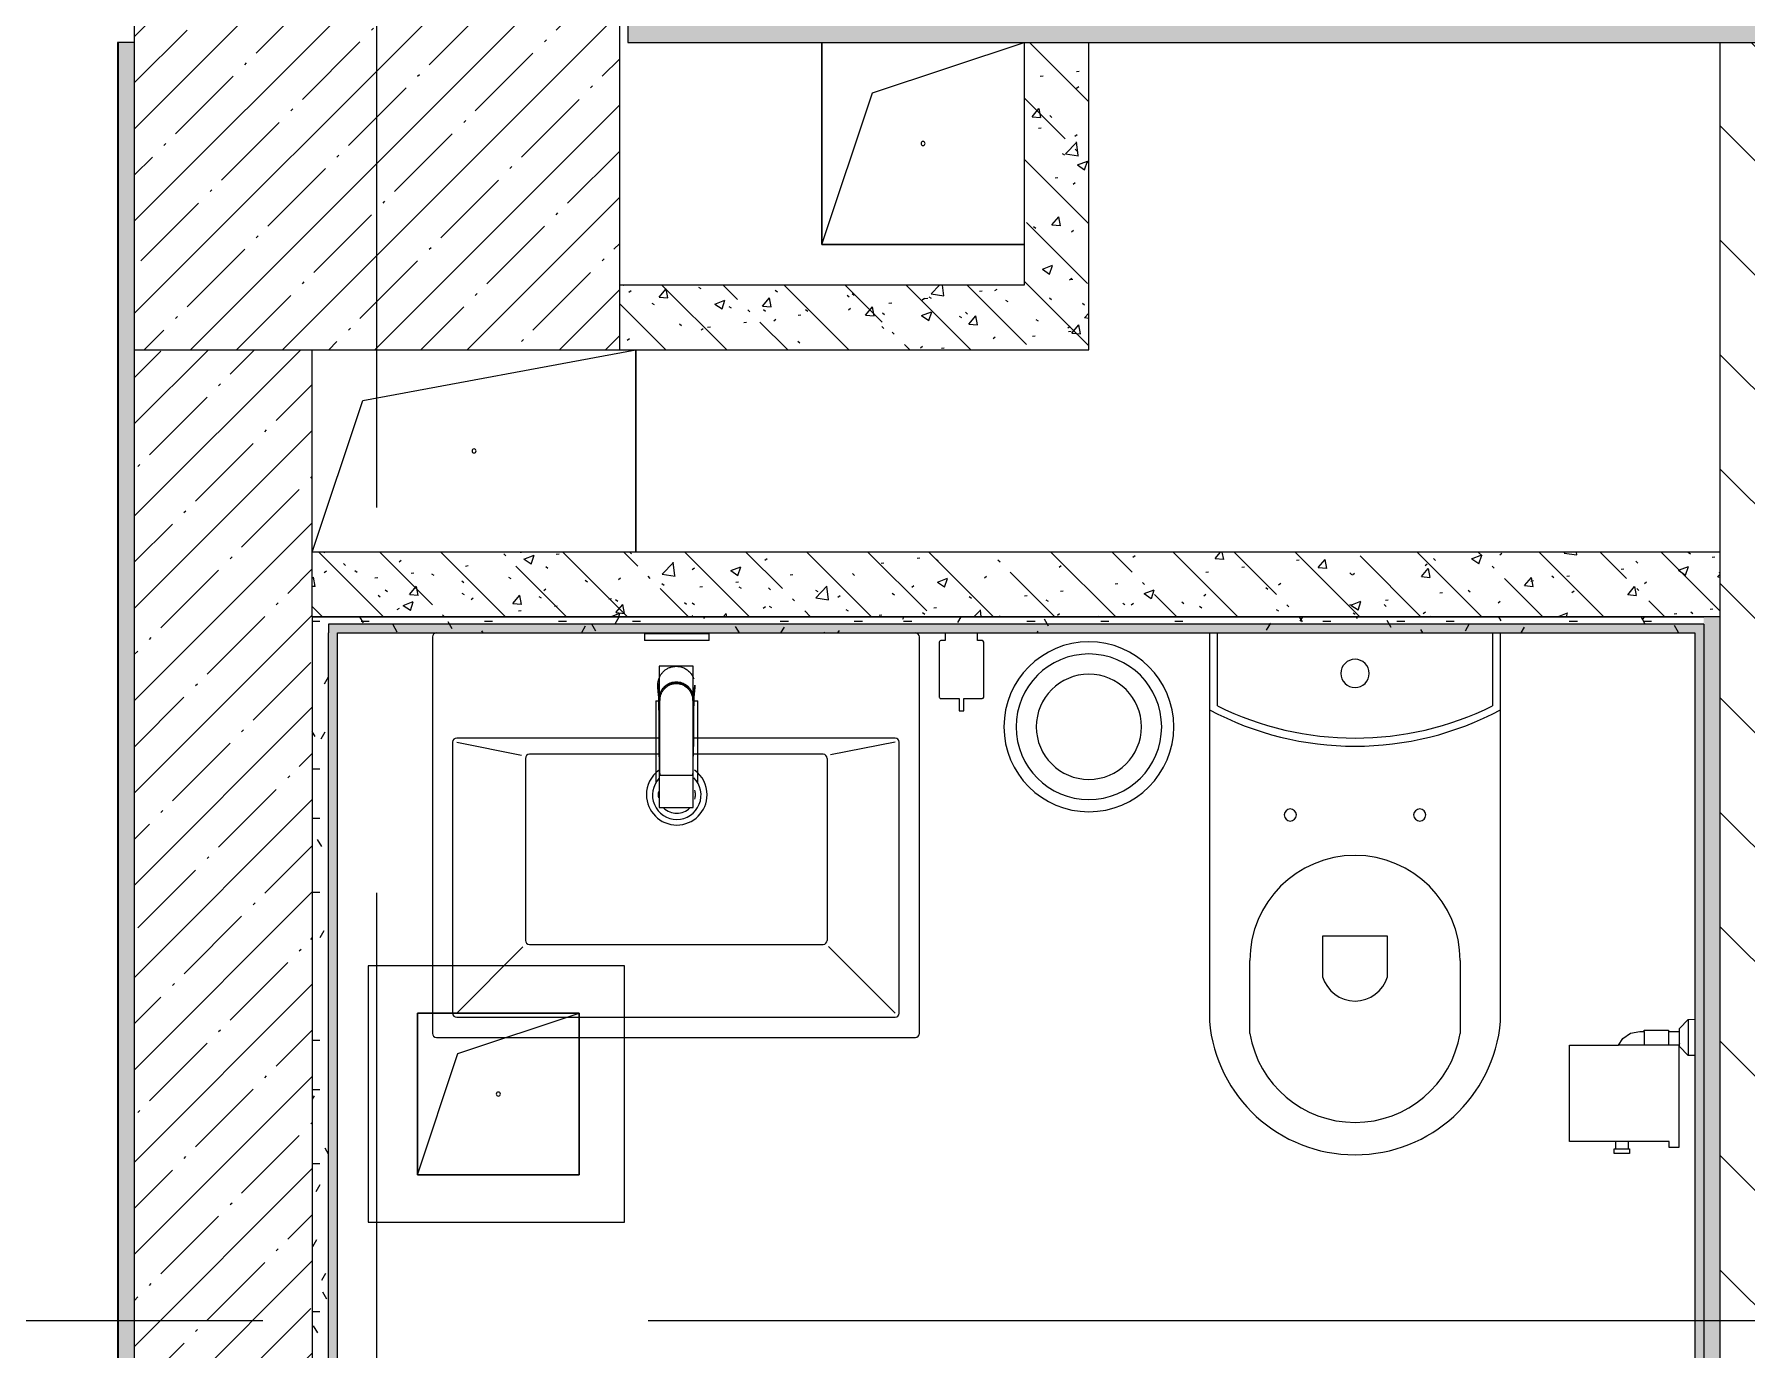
# Model space of a CAD drawing. Header units: millimetres. Extents: x -2766 to 205613, y -8553 to 29000.
# Drawn here: x 13586 to 15703, y 13364 to 14990 of the extents above; entities that cross this region are included whole.
import ezdxf

# ---------------------------------------------------------------- set-up
doc = ezdxf.new("R2010")
doc.units = ezdxf.units.MM
doc.linetypes.add('Осевая', pattern=[3175, 635, -476.25, 1587.5, -476.25])
for name, color, linetype, lineweight in [('0-1', 7, 'Continuous', 9), ('A-DETL-GENF', 7, 'Continuous', 9), ('A-GENM', 7, 'Continuous', 9), ('A-WALL', 7, 'Continuous', 9), ('I-WALL', 7, 'Continuous', 9), ('P-SANR-FIXT-2', 7, 'Continuous', 13), ('S-COLS', 7, 'Continuous', 9), ('Оси-2', 7, 'Осевая', 9)]:
    doc.layers.add(name, color=color, linetype=linetype, lineweight=lineweight)
for name, color, linetype, lineweight, true_color in [('A-WALL-1', 9, 'Continuous', 9, 0x808080), ('A-WALL-FNSH-1', 9, 'Continuous', 9, 0x808080), ('P-SANR-FIXT-1', 9, 'Continuous', 13, 0x808080)]:
    doc.layers.add(name, color=color, linetype=linetype, lineweight=lineweight, true_color=true_color)
pattern_1 = [(45, (0, 0), (-57.02463, 57.02463), []), (45, (57.025, 0), (-57.02463, 57.02463), [100.806, -20.161, 3.353, -16.808])]
pattern_2 = [(135, (0, 0), (-75.43415, -75.43415), [106.68, -17.78, 3.556, -17.78]), (135, (0, 75.39), (-75.43415, -75.43415), []), (50, (0, 0), (127.5292, -11.1576), [13.335, -146.685]), (355, (0, 0), (-24.6697, 133.74), [10.668, -117.348]), (100.451, (10.63, -0.93), (102.8597, 122.5818), [11.333, -124.663]), (46.184, (0, 35.56), (189.7552, -29.4304), [20.002, -220.027]), (96.636, (15.81, 33.1), (166.1822, 173.1996), [17, -186.995]), (351.184, (0, 35.56), (166.184, 173.1976), [16.002, -176.022]), (21, (17.78, 26.67), (106.13027, -71.58603), [13.335, -146.685]), (326, (17.78, 26.67), (43.2619, 128.93175), [10.668, -117.348]), (71.451, (26.62, 20.7), (149.392, 57.34505), [11.333, -124.663]), (37.5, (0, 0), (2.16223, 59.18836), [3.353, -112.573, 3.353, -115.773, -117.792]), (37.5, (0, 0), (2.16223, 59.18836), [-235.052, 3.353, -114.44]), (7.5, (0, 0), (46.77386, 70.12615), [3.353, -64.567, 3.353, -109.906, -44.894]), (7.5, (0, 0), (46.77386, 70.12615), [-181.178, 3.353, -41.542]), (327.5, (-39.65, 0), (94.91367, -4.01009), [3.353, -41.097, 3.353, -135.331, -184.023]), (327.5, (-39.65, 0), (94.91367, -4.01009), [-183.134, 3.353, -180.67]), (317.5, (-57.43, 0), (103.69057, 17.79882), [3.353, -54.432, 3.353, -88.748, -130.683]), (317.5, (-57.43, 0), (103.69057, 17.79882), [-149.885, 3.353, -127.33])]
pattern_3 = [(0, (0, 0), (121.92, 30.48), [10.058, -81.382, 10.058, -81.382, -487.68]), (0, (0, 0), (121.92, 30.48), [-182.88, 10.058, -172.822, 10.058, -81.382, -213.36]), (0, (0, 0), (121.92, 30.48), [-457.2, 10.058, -50.902, 10.058, -142.342]), (120, (45.72, 15.24), (-87.356454, 90.345817), [10.058, -81.382, 10.058, -81.382, -487.68]), (120, (45.72, 15.24), (-87.356454, 90.345817), [-182.88, 10.058, -172.822, 10.058, -81.382, -213.36]), (120, (45.72, 15.24), (-87.356454, 90.345817), [-457.2, 10.058, -50.902, 10.058, -142.342]), (240, (60.96, 76.2), (-34.563546, -120.825817), [10.058, -81.382, 10.058, -81.382, -487.68]), (240, (60.96, 76.2), (-34.563546, -120.825817), [-182.88, 10.058, -172.822, 10.058, -81.382, -213.36]), (240, (60.96, 76.2), (-34.563546, -120.825817), [-457.2, 10.058, -50.902, 10.058, -142.342])]

# ---------------------------------------------------------------- blocks, each defined once
blk = doc.blocks.new('BSC_Колонна _Прямоугольная - 600х600-V3-План расстановки мебели и оборудования 2 этажа в осях 1-12')
at = {"layer": 'S-COLS'}
h = blk.add_hatch(dxfattribs=at)
h.set_pattern_fill('FP_5', color=256, style=0, pattern_type=2)
h.set_pattern_definition([(45, (-14010, -14900), (-57.02463, 57.02463), []), (45, (-13952.975, -14900), (-57.02463, 57.02463), [100.806, -20.161, 3.353, -16.808])])
h.paths.add_polyline_path([(-300, -300), (300, -300), (300, 300), (-300, 300), (-300, -58.1)])
for p, q in [((-300, 300), (-300, -300)), ((300, 300), (-299.7, 300)), ((300, -300), (300, 300)), ((-300, -300), (300, -300))]:
    blk.add_line(p, q, dxfattribs=at)
blk = doc.blocks.new('GM_Отверстие прямоугольное _в плите_ - Отверстие-21611859-План расстановки мебели и оборудования 2 этажа в осях 1-12')
at = {"layer": 'A-GENM'}
for p, q in [((-100, -100), (-100, 100)), ((-100, 100), (100, 100)), ((100, 100), (-100, 100)), ((-100, 100), (-100, -100)), ((-50, 50), (100, 100)), ((100, 100), (100, -100)), ((100, -100), (100, 100)), ((-100, -100), (-50, 50)), ((100, -100), (-100, -100)), ((-100, -100), (100, -100))]:
    blk.add_line(p, q, dxfattribs=at)
for start, end in [(360, 180), (180, 360)]:
    blk.add_arc((0, 0), 2.5, start, end, dxfattribs=at)
blk = doc.blocks.new('GM_Отверстие прямоугольное _в плите_ - Отверстие-V62-План расстановки мебели и оборудования 2 этажа в осях 1-12')
at = {"layer": 'A-GENM'}
for p, q in [((-137.5, 62.5), (200, 125)), ((200, 125), (200, -125)), ((200, -125), (200, 125)), ((-200, -125), (-137.5, 62.5))]:
    blk.add_line(p, q, dxfattribs=at)
for start, end in [(360, 180), (180, 360)]:
    blk.add_arc((0, 0), 2.5, start, end, dxfattribs=at)
blk = doc.blocks.new('GM_Отверстие прямоугольное _в плите_ - Отверстие-21605184-План расстановки мебели и оборудования 2 этажа в осях 1-12')
at = {"layer": 'A-GENM'}
for p, q in [((-125, -125), (-125, 125)), ((-125, 125), (-125, -125)), ((-62.5, 62.5), (125, 125)), ((-125, -125), (-62.5, 62.5)), ((125, -125), (-125, -125)), ((-125, -125), (125, -125))]:
    blk.add_line(p, q, dxfattribs=at)
for start, end in [(360, 180), (180, 360)]:
    blk.add_arc((0, 0), 2.5, start, end, dxfattribs=at)
blk = doc.blocks.new('Plumbing_Drainage_hansgrohe_56248XXX-RainDrain-Point-Complete-set-po - 800 Stainless Steel Optic-30807005-План расстановки мебели и оборудования 2 этажа в осях 1-12')
at = {"layer": 'P-SANR-FIXT-1'}
for p, q in [((158.5, 158.5), (-158.5, 158.5)), ((-158.5, 158.5), (-158.5, -158.5)), ((158.5, -158.5), (158.5, 158.5)), ((-158.5, -158.5), (158.5, -158.5))]:
    blk.add_line(p, q, dxfattribs=at)
blk = doc.blocks.new('WC Seat_2 with Cistern-Wall Based - 640 x 360mm-30721024-План расстановки мебели и оборудования 2 этажа в осях 1-12')
at = {"layer": 'P-SANR-FIXT-1'}
for p, q in [((-5, 410.5), (-5, 500.5)), ((255, 500.5), (255, 410.5)), ((-55, 485.5), (-55, 100.5)), ((305, 100.5), (305, 485.5)), ((85, 430.5), (85, 380.5)), ((165, 380.5), (165, 430.5)), ((85, 380.5), (165, 380.5)), ((-55, 100.5), (-55, 5.5)), ((-45, 5.5), (-45, 95.6)), ((295, 95.6), (295, 5.5)), ((305, 5.5), (305, 100.5))]:
    blk.add_line(p, q, dxfattribs=at)
for centre, radius, start, end in [((125, 469.8), 180.7, 4.9791, 175.0209), ((125, 478.7), 131.8, 9.5273, 170.4727), ((125, 418.8), 41.7, 16.2602, 163.7398), ((125, 410.5), 130, 180, 360), ((45, 230.5), 7.5, 0, 180), ((205, 230.5), 7.5, 0, 180), ((45, 230.5), 7.5, 180, 360), ((205, 230.5), 7.5, 180, 360), ((125, -237), 382.5, 61.9275, 118.0725), ((125, -247), 382.5, 63.6122, 116.3878), ((125, 55.5), 17.5, 0, 180), ((125, 55.5), 17.5, 180, 360)]:
    blk.add_arc(centre, radius, start, end, dxfattribs=at)
blk = doc.blocks.new('Sanitary_Toilet-Accessories_Gessi_Wall-mounted-paper-roll-holder-65449 - Chrome-30913797-План расстановки мебели и оборудования 2 этажа в осях 1-12')
at = {"layer": 'A-DETL-GENF'}
for p, q in [((15620, 13761), (15631, 13772.4)), ((15620, 13757.5), (15620, 13761)), ((15631, 13772.4), (15639, 13772.5)), ((15631, 13772.4), (15631, 13727.6)), ((15484.2, 13621.5), (15484.2, 13740.5)), ((15484.2, 13740.5), (15544.6, 13740.5)), ((15544.6, 13740.5), (15550.1, 13748.9)), ((15620, 13740.5), (15544.6, 13740.5)), ((15550.1, 13748.9), (15559.7, 13755.3)), ((15559.7, 13755.3), (15571, 13757.5)), ((15571, 13757.5), (15576.5, 13757.5)), ((15576.5, 13757.5), (15576.5, 13759)), ((15576.5, 13759), (15606.5, 13759)), ((15576.5, 13757.5), (15576.5, 13740.5)), ((15606.5, 13759), (15606.5, 13757.5)), ((15606.5, 13757.5), (15606.5, 13740.5)), ((15606.5, 13757.5), (15620, 13757.5)), ((15620, 13742.5), (15619.2, 13740.5)), ((15619.2, 13740.5), (15619.2, 13614)), ((15620, 13740.5), (15620, 13759)), ((15620, 13739), (15620, 13742.5)), ((15631, 13727.6), (15620, 13739)), ((15639, 13727.5), (15631, 13727.6)), ((15541.5, 13621.5), (15484.2, 13621.5)), ((15539.5, 13606.5), (15539.5, 13612.5)), ((15539.5, 13612.5), (15541.5, 13612.5)), ((15556.5, 13621.5), (15541.5, 13621.5)), ((15541.5, 13612.5), (15541.5, 13621.5)), ((15541.5, 13612.5), (15556.5, 13612.5)), ((15607.2, 13621.5), (15556.5, 13621.5)), ((15556.5, 13621.5), (15556.5, 13612.5)), ((15556.5, 13612.5), (15558.5, 13612.5)), ((15558.5, 13612.5), (15558.5, 13606.5)), ((15607.2, 13614), (15607.2, 13621.5)), ((15619.2, 13614), (15607.2, 13614)), ((15558.5, 13606.5), (15539.5, 13606.5))]:
    blk.add_line(p, q, dxfattribs=at)
blk = doc.blocks.new('мусорная корзина - Round_ Metal-30590745-План расстановки мебели и оборудования 2 этажа в осях 1-12')
at = {"layer": 'P-SANR-FIXT-1'}
for radius, start, end in [(105, 0, 180), (90, 360, 180), (65, 0, 180), (105, 180, 360), (90, 180, 360), (65, 180, 360)]:
    blk.add_arc((0, 0), radius, start, end, dxfattribs=at)
blk = doc.blocks.new('сифон - Для раковины-V152-План расстановки мебели и оборудования 2 этажа в осях 1-12')
at = {"layer": 'P-SANR-FIXT-1'}
for p, q in [((116.7, 26), (15, 26)), ((116.7, 26), (116.7, 22.5)), ((200, 40), (191.1, 40)), ((191.1, -40), (191.1, 40)), ((200, 40), (200, -40)), ((116.7, -21.1), (116.7, -26)), ((15, -26), (116.7, -26)), ((191.1, -40), (200, -40))]:
    blk.add_line(p, q, dxfattribs=at)
for start, end in [(46.114, 180), (180, 315.7284)]:
    blk.add_arc((0, 0), 30, start, end, dxfattribs=at)
blk = doc.blocks.new('раковина - 400 x 500mm-V153-План расстановки мебели и оборудования 2 этажа в осях 1-12')
at = {"layer": 'P-SANR-FIXT-1'}
for p, q in [((-249.5, -5), (-249.5, -495)), ((352.5, -495), (352.5, -5)), ((-224.5, -135), (-224.5, -470)), ((31, -130), (-219.5, -130)), ((-219.5, -135), (-139.5, -151)), ((322.5, -130), (73.5, -130)), ((322.5, -135), (242.8, -150.5)), ((327.5, -470), (327.5, -135)), ((-134.5, -155), (-134.5, -380)), ((-126, -150), (-129.5, -150)), ((31, -150), (-126, -150)), ((233.5, -150), (73.5, -150)), ((238.5, -155), (238.5, -380)), ((-219.5, -470), (-137.6, -388.1)), ((-129.5, -385), (233.5, -385)), ((322.5, -470), (240.2, -387.7)), ((-219.5, -475), (322.5, -475)), ((-244.5, -500), (347.5, -500))]:
    blk.add_line(p, q, dxfattribs=at)
for centre, radius, start, end in [((-244.5, -5), 5, 90, 180), ((347.5, -5), 5, 0, 90), ((-219.5, -135), 5, 90, 180), ((322.5, -135), 5, 0, 90), ((-129.5, -155), 5, 90, 180), ((233.5, -155), 5, 0, 90), ((52.6, -199.9), 37.5, 127.0599, 180), ((52.6, -199.9), 37.5, 360, 53.9994), ((52.6, -199.9), 37.5, 180, 360), ((52.6, -199.9), 23, 170.0836, 180), ((52.6, -199.9), 23, 180, 189.9158), ((52.6, -199.9), 23, 360, 13.604), ((52.6, -199.9), 23, 346.396, 360), ((52.6, -199.9), 23, 225, 315), ((-129.5, -380), 5, 180, 270), ((233.5, -380), 5, 270, 360), ((-219.5, -470), 5, 180, 270), ((322.5, -470), 5, 270, 0), ((-244.5, -495), 5, 180, 270), ((347.5, -495), 5, 270, 0)]:
    blk.add_arc(centre, radius, start, end, dxfattribs=at)
blk = doc.blocks.new('смеситель для раковины - Default-V154-План расстановки мебели и оборудования 2 этажа в осях 1-12')
at = {"layer": '0-1'}
for p, q in [((21, 151.6), (-21, 151.6)), ((20.3, 111.8), (-20.3, 111.8)), ((-22.8, 2.9), (-21.7, 15.4)), ((-20.7, 17.2), (-20.7, 16.7)), ((-20.3, 19.4), (-20.3, 15.8)), ((20.3, 15.8), (20.3, 19.4)), ((20.8, 16.7), (20.8, 17.2))]:
    blk.add_line(p, q, dxfattribs=at)
at = {"layer": '0-1', "flags": 128}
for points in [[(-21, 151.3), (-21, 147.9), (-21, 145.7), (-21, 145.2), (-21, 144.9), (-21, 144.8), (-21, 144.7), (-21, 144.7)], [(21, 89.1), (21, 88.6), (21, 88.3), (21, 88.3)], [(21.7, 15.4), (22.3, 8.3), (22.8, 2.9)]]:
    blk.add_lwpolyline(points, dxfattribs=at)
at = {"layer": 'P-SANR-FIXT-1'}
for p, q in [((21, 151.6), (-21, 151.6)), ((-21, 151.6), (-21, -23)), ((21, -23), (21, 151.6)), ((-20.3, 111.8), (-20.3, 111.8)), ((-20.3, 111.8), (-20.3, 109.7)), ((20.3, 109.7), (20.3, 111.8)), ((20.3, 111.8), (20.3, 111.8)), ((-21, -23), (21, -23))]:
    blk.add_line(p, q, dxfattribs=at)
at = {"layer": 'P-SANR-FIXT-1', "flags": 128}
for points in [[(-21, 144), (-21, 91), (-21, 37.9)], [(21, 37.9), (21, 91), (21, 144)], [(-20.3, 19.4), (-20.3, 60.2), (-20.3, 109.7)], [(20.3, 109.7), (20.3, 60.2), (20.3, 19.4)], [(21, 17.1), (21, 22.3), (21, 27.5), (21, 32.7), (21, 37.9)], [(-20.3, 15.8), (-20.3, 17.1), (-20.3, 18.4)], [(20.3, 18.4), (20.3, 17.1), (20.3, 15.8)], [(21, 15.1), (21, 15.6), (21, 16.1), (21, 16.6), (21, 17.1)], [(22.9, -1.8), (22.4, 2.9), (22, 7.6), (21.5, 12.3), (21.1, 17.1)], [(21.1, 17.1), (21.5, 12.3), (22, 7.6), (22.4, 2.9), (22.9, -1.8)]]:
    blk.add_lwpolyline(points, dxfattribs=at)
at = {"layer": 'P-SANR-FIXT-1'}
for centre, major_axis, ratio, start_param, end_param in [((-9809.3, 72.1), (-9788.3, 0.5), 0.986286, 3.135948, 3.138103), ((0, 17.2), (20.8, 0), 0.98634, 3.060685, 3.141593), ((0, 17.2), (20.8, 0), 0.98634, 3.141593, 3.395551), ((0, 17.2), (20.8, 0), 0.98634, 3.707105, 3.769911), ((0, 17.2), (20.8, 0), 0.98634, 5.654867, 5.717635), ((0, 17.2), (-20.8, 0), 0.98634, 2.887544, 3.141593), ((0, 17.2), (20.8, 0), 0.98634, 0, 0.080911), ((0, 17.2), (20.8, 0), 0.98634, 4.154533, 5.270098)]:
    blk.add_ellipse(centre, major_axis=major_axis, ratio=ratio, start_param=start_param, end_param=end_param, dxfattribs=at)
for points, knots in [([(-21, 151.6), (-21, 151.7), (-21, 151.5), (-21, 150.5), (-21, 148.7), (-21, 146.9), (-21, 145.2), (-21, 144.4), (-21, 144)], [0.4444444, 0.4444444, 0.4444444, 0.4444444, 0.5555556, 0.6666667, 0.7777778, 0.8888889, 0.9444444, 1, 1, 1, 1]), ([(21, 144), (21, 144.4), (21, 145.2), (21, 146.9), (21, 148.7), (21, 150.5), (21, 151.5), (21, 151.7), (21, 151.6)], [0, 0, 0, 0, 0.0555556, 0.1111111, 0.2222222, 0.3333333, 0.4444444, 0.5555556, 0.5555556, 0.5555556, 0.5555556]), ([(-21.8, 13.9), (-21.8, 14.6), (-21.7, 16.1), (-21.6, 18.9), (-21.5, 22.1), (-21.5, 25.2), (-21.4, 27.9), (-21.4, 30), (-21.4, 31.8), (-21.3, 33.4), (-21.3, 34.5), (-21.3, 35.6), (-21.3, 37), (-21.3, 38.7), (-21.2, 41), (-21.2, 44.2), (-21.2, 48.8), (-21.1, 54.3), (-21.1, 59.3), (-21.1, 63.2), (-21.1, 66.1), (-21.1, 68.8), (-21.1, 72.5), (-21, 78.9), (-21, 84.5), (-21, 88.1)], [0, 0, 0, 0, 0.083333, 0.166667, 0.25, 0.333333, 0.375, 0.416667, 0.458333, 0.479167, 0.5, 0.520833, 0.541667, 0.583333, 0.625, 0.666667, 0.708333, 0.75, 0.791667, 0.8125, 0.833333, 0.854167, 0.875, 0.916667, 1, 1, 1, 1]), ([(21, 88.1), (21, 84.5), (21, 78.9), (21.1, 72.5), (21.1, 68.8), (21.1, 66.1), (21.1, 63.2), (21.1, 59.3), (21.2, 54.3), (21.2, 48.8), (21.2, 44.2), (21.3, 41), (21.3, 38.7), (21.3, 37), (21.3, 35.6), (21.3, 34.5), (21.3, 33.4), (21.4, 31.8), (21.4, 30), (21.4, 27.9), (21.5, 25.2), (21.5, 22.1), (21.6, 18.9), (21.7, 16.1), (21.8, 14.6), (21.8, 13.9)], [0, 0, 0, 0, 0.083333, 0.125, 0.145833, 0.166667, 0.1875, 0.208333, 0.25, 0.291667, 0.333333, 0.375, 0.416667, 0.458333, 0.479167, 0.5, 0.520833, 0.541667, 0.583333, 0.625, 0.666667, 0.75, 0.833333, 0.916667, 1, 1, 1, 1]), ([(-21.5, 13.5), (-21.5, 12.9), (-21.6, 11.7), (-21.9, 9.3), (-22.1, 7.6), (-22.4, 5.3), (-22.6, 3), (-22.8, 1.4), (-22.9, 0.3)], [0.2127116, 0.2127116, 0.2127116, 0.2127116, 0.3, 0.4, 0.6, 0.7, 0.8, 1, 1, 1, 1]), ([(-22.6, 3.6), (-22.6, 3.8), (-22.5, 4.4), (-22.4, 5.5), (-22.3, 6.9), (-22.2, 8.4), (-22, 10.9), (-21.9, 12.9), (-21.8, 13.9)], [0.3178487, 0.3178487, 0.3178487, 0.3178487, 0.375, 0.5, 0.625, 0.75, 0.875, 1, 1, 1, 1]), ([(21, 15.1), (20.9, 14), (20.5, 11.7), (19.3, 8.5), (17.6, 5.5), (14.8, 1.9), (11.1, -0.9), (6.8, -2.8), (3.4, -3.6), (0, -3.8), (-4.5, -3.5), (-10.1, -1.7), (-14.7, 1.9), (-17.6, 5.5), (-19.3, 8.4), (-20.5, 11.7), (-20.9, 13.9), (-21, 15)], [0, 0, 0, 0, 0.055556, 0.111111, 0.166667, 0.222222, 0.333333, 0.388889, 0.444444, 0.5, 0.555556, 0.666667, 0.777778, 0.833333, 0.888889, 0.944444, 1, 1, 1, 1]), ([(20.3, 19.4), (20.3, 18.2), (20.2, 15.9), (19.3, 12.3), (18, 9.6), (16.8, 7.5), (15.7, 6), (14.5, 4.7), (12.8, 3), (10.4, 1.2), (7.1, -0.4), (2.4, -1.7), (-2.5, -1.7), (-7.1, -0.4), (-10.9, 1.5), (-13.6, 3.7), (-15.4, 5.7), (-16.5, 7.1), (-17.7, 9), (-18.9, 11.5), (-20, 15), (-20.3, 17.7), (-20.3, 19.4)], [0, 0, 0, 0, 0.055556, 0.111111, 0.166667, 0.194444, 0.222222, 0.25, 0.277778, 0.333333, 0.388889, 0.444444, 0.555556, 0.611111, 0.666667, 0.75, 0.770833, 0.791667, 0.833333, 0.875, 0.916667, 1, 1, 1, 1]), ([(20.3, 15.8), (20.3, 13.7), (19.8, 10.7), (17.9, 6.9), (16.3, 4.7), (14.8, 3.1), (13, 1.5), (11.1, 0.2), (9, -0.8), (7.3, -1.5), (5.5, -2), (3.6, -2.4), (1.4, -2.7), (-0.9, -2.7), (-3.3, -2.5), (-5.5, -2), (-7.7, -1.3), (-9.8, -0.4), (-11.7, 0.6), (-13.5, 1.9), (-15.1, 3.4), (-16.9, 5.4), (-19.5, 9.5), (-20.3, 13.2), (-20.3, 15.8)], [0, 0, 0, 0, 0.111111, 0.166667, 0.222222, 0.25, 0.277778, 0.333333, 0.361111, 0.388889, 0.416667, 0.444444, 0.479167, 0.513889, 0.548611, 0.583333, 0.618056, 0.652778, 0.6875, 0.722222, 0.756944, 0.791667, 0.861111, 1, 1, 1, 1]), ([(21.1, 19.2), (21.3, 18.6), (21.7, 16.8), (21.8, 15.1), (21.8, 13.9)], [0.8206896, 0.8206896, 0.8206896, 0.8206896, 0.8888889, 1, 1, 1, 1]), ([(21.1, 17.1), (21.1, 16.7), (21.2, 16), (21.3, 15), (21.4, 13.9), (21.6, 12.5), (21.8, 10.8), (22, 8.7), (22.2, 6.9), (22.4, 5.5), (22.5, 4.5), (22.6, 3.4), (22.7, 2.4), (22.8, 1.5), (22.9, 0.8), (22.9, 0.4), (22.9, 0.3)], [0, 0, 0, 0, 0.0625, 0.125, 0.1875, 0.25, 0.375, 0.5, 0.625, 0.6875, 0.75, 0.8125, 0.875, 0.9375, 0.96875, 1, 1, 1, 1]), ([(21.8, 13.9), (21.8, 13.3), (21.9, 11.9), (22, 10), (22.2, 8.4), (22.2, 7.3), (22.3, 6.4), (22.4, 5.2), (22.6, 3.7), (22.8, 2), (22.9, 0.8), (22.9, 0.3)], [0, 0, 0, 0, 0.083333, 0.166667, 0.25, 0.333333, 0.416667, 0.5, 0.666667, 0.833333, 1, 1, 1, 1]), ([(22.1, 7), (22.2, 6.5), (22.8, 4.3), (23, 2), (22.9, 0.3)], [0.8, 0.8, 0.8, 0.8, 0.85, 1, 1, 1, 1]), ([(22.9, -1.8), (22.6, -4.5), (21.7, -8.2), (19.1, -12.8), (16.7, -15.9), (13.7, -18.5), (10.4, -20.6), (6.8, -22.1), (3.4, -22.8), (0.5, -23), (-2.9, -22.9), (-6.8, -22.1), (-10.7, -20.5), (-13.4, -18.7), (-15.3, -17.2), (-17, -15.4), (-19, -12.9), (-20.6, -10.1), (-21.5, -8), (-21.7, -7.4)], [0, 0, 0, 0, 0.1111111, 0.1666667, 0.2222222, 0.2777778, 0.3333333, 0.3888889, 0.4444444, 0.4791667, 0.5138889, 0.5833333, 0.6527778, 0.6875, 0.7222222, 0.7569444, 0.7916667, 0.8611111, 0.8888889, 0.8888889, 0.8888889, 0.8888889])]:
    blk.add_open_spline(points, degree=3, knots=knots, dxfattribs=at)
for points in [[(21, 37.9), (21, 36.1), (21, 32.7), (21.1, 27.5), (21.1, 22.3), (21.1, 18.8), (21.1, 17.1)], [(-22.9, 0.3), (-23, 2.1), (-22.8, 3.8), (-22.4, 5.5)], [(-21.8, 13.9), (-21.8, 15.7), (-21.5, 17.5), (-21.1, 19.2)], [(-21.1, 17.1), (-21.2, 16.5), (-21.3, 15.4), (-21.4, 14.3), (-21.5, 13.7)], [(-21.1, 17.1), (-21.1, 16.7), (-21.1, 16), (-21, 15.3), (-21, 15)], [(21.1, 17.1), (21.1, 16.7), (21.1, 16.1), (21, 15.4), (21, 15.1)], [(22.9, 0.3), (22.8, 1.7), (22.5, 4.5), (22, 8.7), (21.5, 12.9), (21.2, 15.7), (21.1, 17.1)], [(22.9, 0.3), (22.9, -0.1), (22.9, -0.4), (22.9, -0.8)]]:
    blk.add_open_spline(points, degree=3, dxfattribs=at)
blk = doc.blocks.new('TOY_Диспансер мыло - Дозатор Elegance new 11654 019001 хром-V155-План расстановки мебели и оборудования 2 этажа в осях 1-12')
at = {"layer": 'A-GENM'}
for p, q in [((127.9, 106.1), (122.2, 106.1)), ((122.2, 106.1), (122.2, 91.2)), ((127.9, 91.2), (127.9, 106.1)), ((97.5, 89.2), (97.5, 21.5)), ((122.2, 91.2), (99.5, 91.2)), ((150.5, 91.2), (127.9, 91.2)), ((152.5, 21.5), (152.5, 89.2)), ((99.5, 19.5), (105, 19.5)), ((105, 19.5), (105, 10)), ((145, 10), (145, 19.5)), ((145, 19.5), (150.5, 19.5))]:
    blk.add_line(p, q, dxfattribs=at)
for centre, start, end in [((99.5, 89.2), 90, 180), ((150.5, 89.2), 360, 90), ((99.5, 21.5), 180, 270), ((150.5, 21.5), 270, 0)]:
    blk.add_arc(centre, 2, start, end, dxfattribs=at)

msp = doc.modelspace()

# ---------------------------------------------------------------- hatches: boundary and pattern name
at = {"layer": 'I-WALL'}
h = msp.add_hatch(dxfattribs=at)
h.set_pattern_fill('FP_15', color=256, style=0, pattern_type=2)
h.set_pattern_definition(pattern_1)
h.paths.add_polyline_path([(30790, 14980), (30790, 15200), (30610, 15200), (30610, 14980), (30667.2, 14980)])
h.paths.add_polyline_path([(30010, 14980), (30010, 15200), (26410, 15200), (26410, 14980), (28011.6, 14980)])
h.paths.add_polyline_path([(25355.9, 14980), (25810, 14980), (25810, 15200), (22510, 15200), (22510, 14980), (22700.3, 14980)])
h.paths.add_polyline_path([(21910, 14980), (21910, 15200), (18710.3, 15200), (18710.3, 14980), (20210, 14980)])
h.paths.add_polyline_path([(18090.3, 14980), (18110.3, 14980), (18110.3, 15200), (14320, 15200), (14320, 14980), (18053, 14980)])
h = msp.add_hatch(dxfattribs=at)
h.set_pattern_fill('FP_87', color=256, style=0, pattern_type=2)
h.set_pattern_definition(pattern_3)
h.paths.add_polyline_path([(13710.3, 10879), (13710, 14980), (13690.3, 14980), (13690.3, 10879)])
h = msp.add_hatch(dxfattribs=at)
h.set_pattern_fill('FP_40', color=256, style=0, pattern_type=2)
h.set_pattern_definition(pattern_2)
h.paths.add_polyline_path([(14890, 14680), (14890, 14980), (14810, 14980), (14810, 14680)])
h = msp.add_hatch(dxfattribs=at)
h.set_pattern_fill('FP_11', color=256, style=0, pattern_type=2)
h.set_pattern_definition([(135, (0, 0), (-70.7107, -70.7107), [])])
h.paths.add_polyline_path([(15670, 11100), (15855, 11100), (15855, 11108), (15870, 11108), (15870, 14980), (15670, 14980), (15670, 11120)])
h = msp.add_hatch(dxfattribs=at)
h.set_pattern_fill('FP_40', color=256, style=0, pattern_type=2)
h.set_pattern_definition(pattern_2)
h.paths.add_polyline_path([(14733.4, 14600), (14890, 14600), (14890, 14680), (14310, 14680), (14310, 14600)])
h = msp.add_hatch(dxfattribs=at)
h.set_pattern_fill('FP_15', color=256, style=0, pattern_type=2)
h.set_pattern_definition(pattern_1)
h.paths.add_polyline_path([(13930, 11400), (13930, 14600), (13710, 14600), (13710.2, 11400)])
h = msp.add_hatch(dxfattribs=at)
h.set_pattern_fill('FP_40', color=256, style=0, pattern_type=2)
h.set_pattern_definition(pattern_2)
h.paths.add_polyline_path([(15650, 14270), (15670, 14270), (15670, 14350), (13930, 14350), (13930, 14270), (15397.3, 14270)])
h = msp.add_hatch(dxfattribs=at)
h.set_pattern_fill('FP_87', color=256, style=0, pattern_type=2)
h.set_pattern_definition(pattern_3)
h.paths.add_polyline_path([(15639, 14250), (15650, 14250), (15650, 14270), (13930, 14270), (13930, 14250), (15397.3, 14250)])
h = msp.add_hatch(dxfattribs=at)
h.set_pattern_fill('FP_87', color=256, style=0, pattern_type=2)
h.set_pattern_definition(pattern_3)
h.paths.add_polyline_path([(15670, 11120), (15670, 14270), (15650, 14270), (15650, 11120)])
h = msp.add_hatch(dxfattribs=at)
h.set_pattern_fill('FP_87', color=256, style=0, pattern_type=2)
h.set_pattern_definition(pattern_3)
h.paths.add_polyline_path([(13950, 11400), (13950, 14250), (13930, 14250), (13930, 11400)])
for points in [[(15639, 14250), (15650, 14250), (15650, 14261), (13950, 14261), (13950, 14250), (15397.3, 14250)], [(13961, 11420), (13961, 14250), (13950, 14250), (13950, 11420)], [(15650, 11131), (15650, 14250), (15639, 14250), (15639, 11131)]]:
    msp.add_hatch(color=256, dxfattribs=at).paths.add_polyline_path(points)

# ---------------------------------------------------------------- linework, layer by layer
at = {"layer": 'A-WALL'}
for p, q in [((15670, 14980), (15670, 11100)), ((13930, 14270), (13930, 11400)), ((15670, 14270), (15650, 14270)), ((13950, 11420), (13950, 14250)), ((15650, 14261), (15650, 11120))]:
    msp.add_line(p, q, dxfattribs=at)
at = {"layer": 'A-WALL-1'}
for p, q in [((14320, 15200), (14320, 14980)), ((13710, 14980), (13690.3, 14980)), ((14320, 14980), (16810, 14980)), ((14810, 14980), (14810, 14680)), ((14890, 14600), (14890, 14980)), ((14810, 14680), (14310, 14680)), ((13710, 14600), (13710, 11400)), ((13710.3, 11400), (13710.3, 14600)), ((13930, 14270), (13930, 14600)), ((14310, 14600), (14890, 14600)), ((15670, 14350), (13930, 14350)), ((13930, 14270), (15650, 14270)), ((15650, 14270), (13930, 14270)), ((13961, 14250), (15639, 14250))]:
    msp.add_line(p, q, dxfattribs=at)
at = {"layer": 'A-WALL-FNSH-1'}
for p, q in [((13690.3, 14980), (13689.3, 14980)), ((13689.3, 14980), (13689.3, 10880)), ((13690.3, 10880), (13690.3, 14980)), ((15650, 14261), (13950, 14261)), ((13950, 14261), (13950, 14250)), ((13961, 11431), (13961, 14250)), ((15639, 14250), (15639, 11131))]:
    msp.add_line(p, q, dxfattribs=at)
at = {"layer": 'Оси-2'}
for p, q in [((14010, 593.7), (14010, 24898.1)), ((534, 13400), (35390, 13400))]:
    msp.add_line(p, q, dxfattribs=at)

# ---------------------------------------------------------------- block references
at = {"layer": 'A-GENM'}
for name, p in [('GM_Отверстие прямоугольное _в плите_ - Отверстие-21605184-План расстановки мебели и оборудования 2 этажа в осях 1-12', (14685, 14855)), ('GM_Отверстие прямоугольное _в плите_ - Отверстие-V62-План расстановки мебели и оборудования 2 этажа в осях 1-12', (14130, 14475)), ('GM_Отверстие прямоугольное _в плите_ - Отверстие-21611859-План расстановки мебели и оборудования 2 этажа в осях 1-12', (14160, 13680))]:
    msp.add_blockref(name, p, dxfattribs=at)
at = {"layer": 'P-SANR-FIXT-1'}
for name, p in [('раковина - 400 x 500mm-V153-План расстановки мебели и оборудования 2 этажа в осях 1-12', (14328, 14250)), ('мусорная корзина - Round_ Metal-30590745-План расстановки мебели и оборудования 2 этажа в осях 1-12', (14890, 14134)), ('Plumbing_Drainage_hansgrohe_56248XXX-RainDrain-Point-Complete-set-po - 800 Stainless Steel Optic-30807005-План расстановки мебели и оборудования 2 этажа в осях 1-12', (14157.5, 13680))]:
    msp.add_blockref(name, p, dxfattribs=at)
for name, p, rotation in [('сифон - Для раковины-V152-План расстановки мебели и оборудования 2 этажа в осях 1-12', (14380.6, 14049.5), 90.00000000000304), ('WC Seat_2 with Cistern-Wall Based - 640 x 360mm-30721024-План расстановки мебели и оборудования 2 этажа в осях 1-12', (15344, 14255.5), 180), ('смеситель для раковины - Default-V154-План расстановки мебели и оборудования 2 этажа в осях 1-12', (14380, 14185.8), 180)]:
    msp.add_blockref(name, p, dxfattribs=dict(at, rotation=rotation))
at = {"layer": 'P-SANR-FIXT-2', "rotation": 180}
msp.add_blockref('TOY_Диспансер мыло - Дозатор Elegance new 11654 019001 хром-V155-План расстановки мебели и оборудования 2 этажа в осях 1-12', (14857.5, 14260), dxfattribs=at)
at = {"layer": 'P-SANR-FIXT-2'}
msp.add_blockref('Sanitary_Toilet-Accessories_Gessi_Wall-mounted-paper-roll-holder-65449 - Chrome-30913797-План расстановки мебели и оборудования 2 этажа в осях 1-12', (0, 0), dxfattribs=at)
at = {"layer": 'S-COLS'}
msp.add_blockref('BSC_Колонна _Прямоугольная - 600х600-V3-План расстановки мебели и оборудования 2 этажа в осях 1-12', (14010, 14900), dxfattribs=at)

doc.saveas('drawing.dxf')
